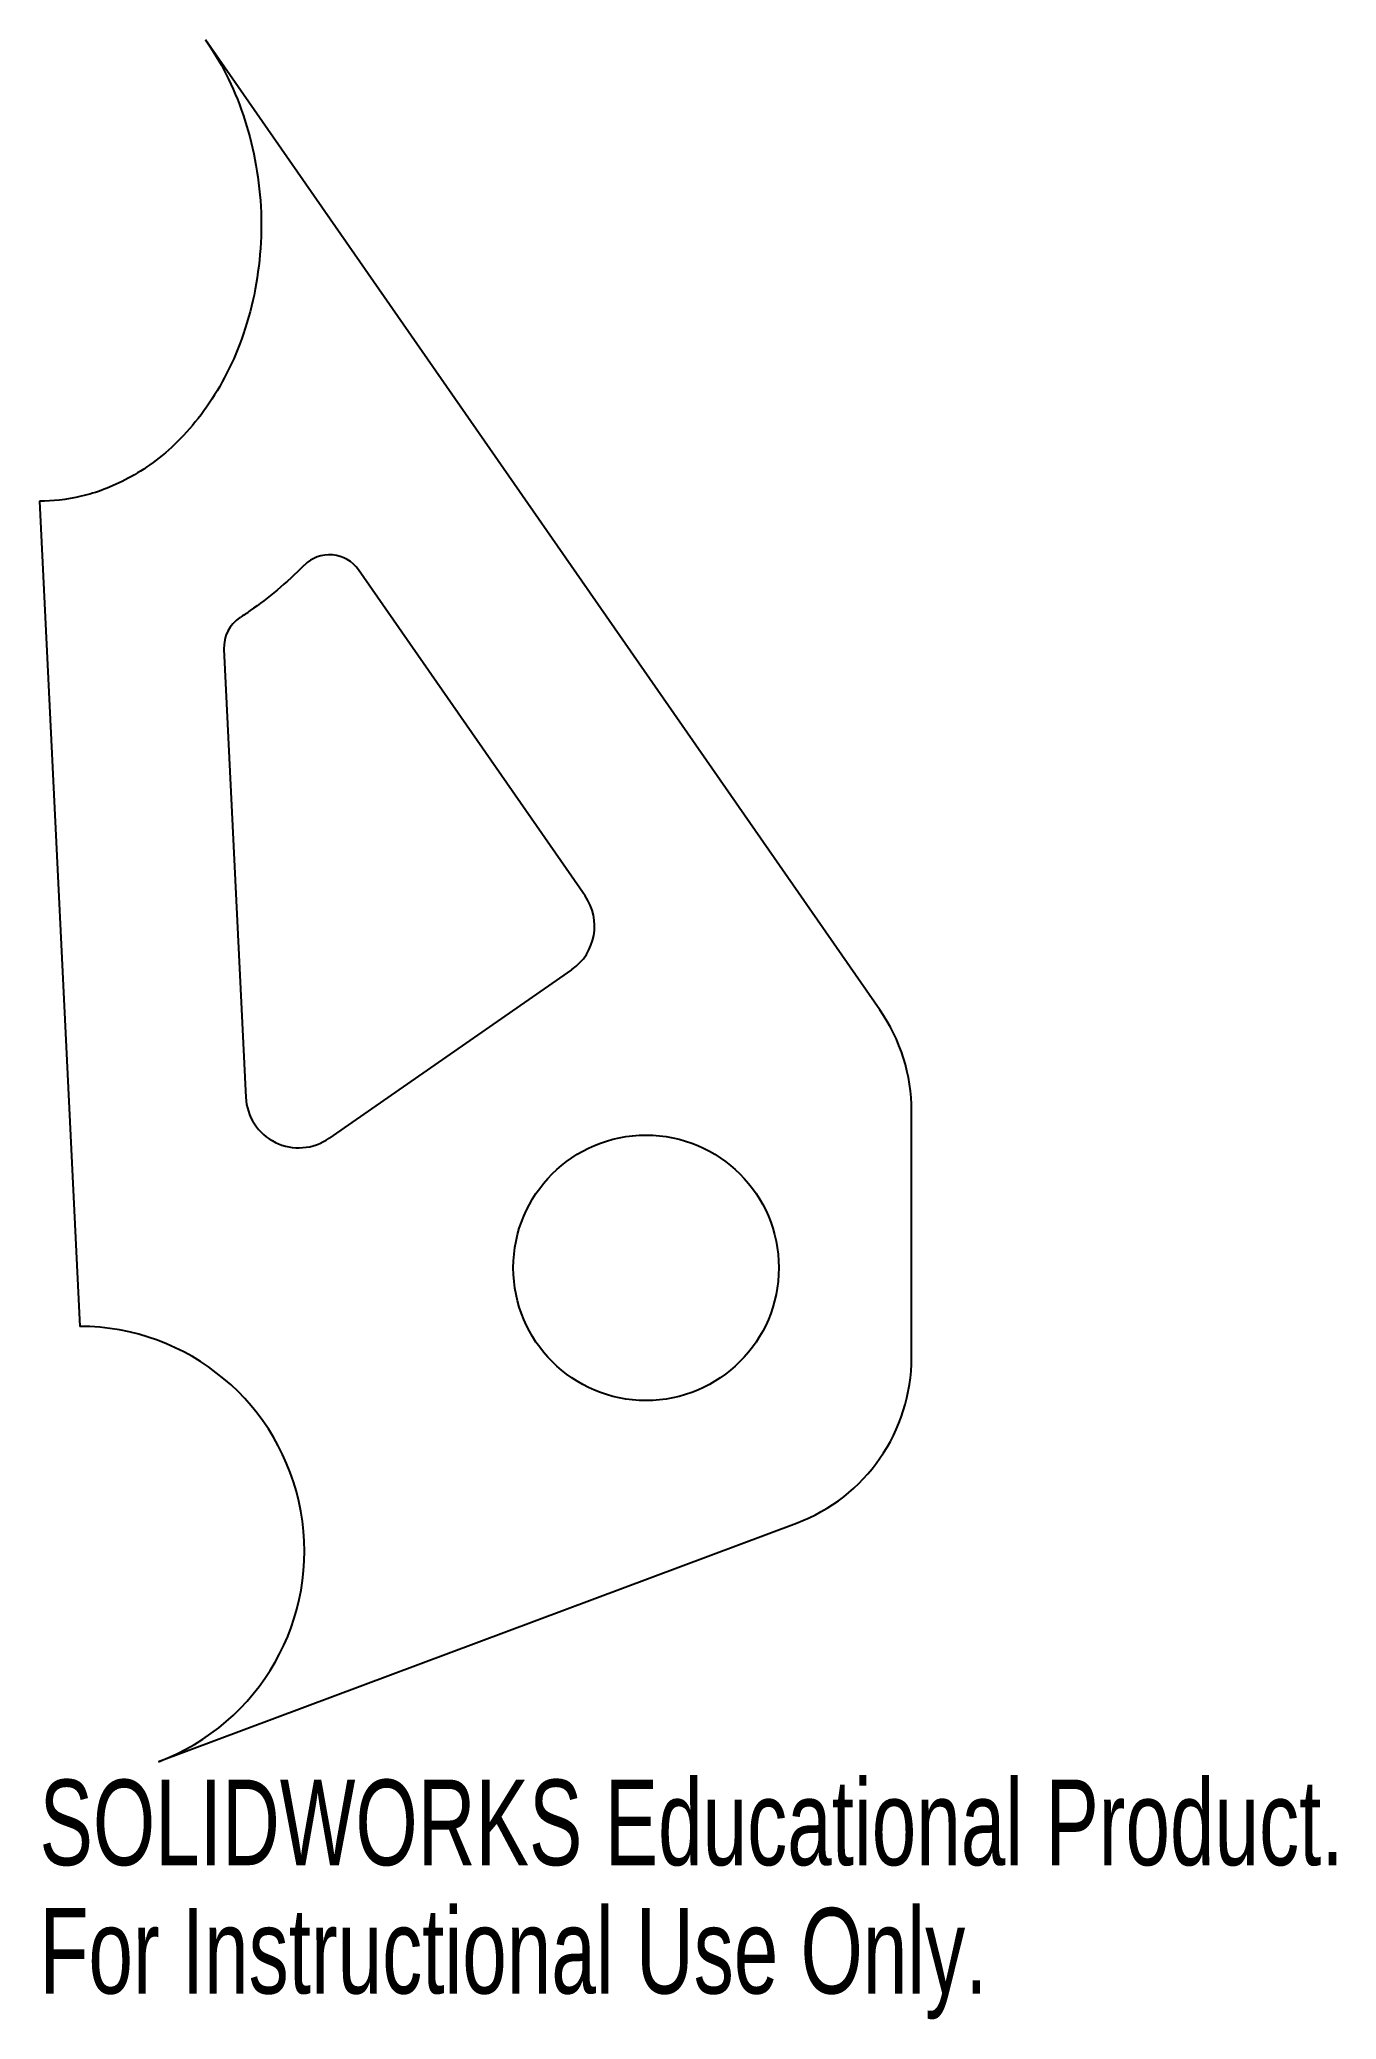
# Model space of a CAD drawing. Header units: millimetres. Extents: x 228 to 301, y -205 to -93.
import ezdxf

# ---------------------------------------------------------------- set-up
doc = ezdxf.new("R2010")
doc.units = ezdxf.units.MM
doc.styles.add('SLDTEXTSTYLE0', font='TXT', dxfattribs={"width": 0.7})

msp = doc.modelspace()

# ---------------------------------------------------------------- linework, layer by layer
at = {"color": 7, "linetype": 'Continuous', "lineweight": 25}
for p, q in [((275.21, -147.78), (237.1, -92.96)), ((227.73, -119.03), (230, -165.66)), ((258.55, -141.33), (245.75, -122.92)), ((238.15, -127.39), (239.38, -152.72)), ((244.09, -155.04), (257.8, -145.51)), ((277, -167.41), (277, -153.49)), ((234.45, -190.25), (270.5, -176.78))]:
    msp.add_line(p, q, dxfattribs=at)
msp.add_circle((262, -162.35), 7.5, dxfattribs=at)
for centre, radius, start, end in [((244.11, -124.06), 2, 34.8019, 135.1065), ((240.15, -127.29), 2, 123.183, 182.7814), ((256.09, -143.04), 3, 304.8019, 34.8019), ((267, -153.49), 10, 360, 34.8019), ((242.38, -152.57), 3, 182.7814, 304.8019), ((230, -178.36), 12.7, 290.4893, 90), ((267, -167.41), 10, 290.4893, 0)]:
    msp.add_arc(centre, radius, start, end, dxfattribs=at)
for points, knots in [([(237.1, -92.96), (237.53, -93.56), (237.92, -94.22), (238.64, -95.64), (238.96, -96.41), (239.51, -98.01), (239.73, -98.86), (240.07, -100.6), (240.18, -101.49), (240.28, -103.29), (240.26, -104.2), (240.11, -105.98), (239.97, -106.86), (239.59, -108.55), (239.34, -109.37), (238.76, -110.91), (238.42, -111.63), (237.68, -112.97), (237.28, -113.59), (236.43, -114.71), (235.98, -115.22), (234.62, -116.57), (233.67, -117.24), (231.82, -118.24), (230.93, -118.56), (229.25, -118.96), (228.46, -119.03), (227.73, -119.03)], [0, 0, 0, 0, 0.0625, 0.0625, 0.125, 0.125, 0.1875, 0.1875, 0.25, 0.25, 0.3125, 0.3125, 0.375, 0.375, 0.4375, 0.4375, 0.5, 0.5, 0.5625, 0.5625, 0.625, 0.625, 0.75, 0.75, 0.875, 0.875, 1, 1, 1, 1]), ([(242.69, -122.65), (242.19, -123.15), (241.19, -124.07), (239.95, -125.01), (239.25, -125.49), (239.06, -125.61)], [0.74098702, 0.74098702, 0.74098702, 0.74098702, 0.76797762, 0.79357687, 0.80336998, 0.80336998, 0.80336998, 0.80336998])]:
    msp.add_open_spline(points, degree=3, knots=knots, dxfattribs=at)

# ---------------------------------------------------------------- texts
at = {"color": 7, "linetype": 'Continuous', "char_height": 4.8336, "attachment_point": 1, "style": 'SLDTEXTSTYLE0'}
for s, insert in [('SOLIDWORKS Educational Product.', (227.73, -191.27)), ('For Instructional Use Only.', (227.73, -198.52))]:
    msp.add_mtext(s, dxfattribs=dict(at, insert=insert))

doc.saveas('drawing.dxf')
